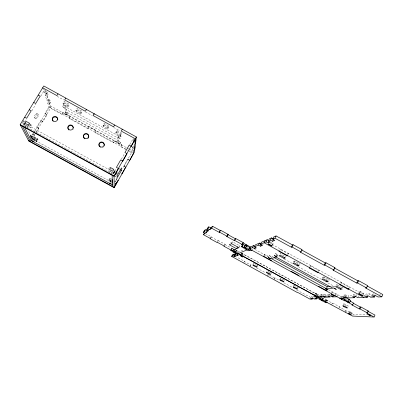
<?xml version="1.0" encoding="UTF-8"?>
<svg xmlns="http://www.w3.org/2000/svg" width="403" height="403" viewBox="0 0 403 403"><rect width="100%" height="100%" fill="white"/><g stroke="black" fill="none" stroke-linecap="round" stroke-linejoin="round"><path stroke-width="0.3" stroke-dasharray="2.02 1.51" d="M114.926 181.874L114.931 180.887M109.52 167.441L108.442 169.315L108.498 170.489L113.868 173.426L114.936 171.567L114.936 170.404L114.16 169.98M116.91 177.295L115.54 176.544L115.545 175.315M115.903 133.479L115.913 132.234L116.956 130.436L121.474 132.925L121.424 134.164L120.396 135.952L115.903 133.479L116.941 131.695L116.956 130.436M117.157 180.337L116.276 179.859L116.281 179.501L117.167 179.985L116.281 179.501M117.726 142.491L117.807 137.917L118.82 136.164L66.011 107.112L64.964 108.855L66.329 114.245L117.726 142.491L118.709 140.778L118.82 136.164M120.396 135.952L120.437 134.723L121.474 132.925M119.59 169.451L119.646 167.895M126.008 149.614L120.673 146.682L121.661 144.546L114.643 140.692L113.676 142.838L94.982 132.567L95.914 130.401L88.872 126.527L87.879 128.209L87.955 128.708L69.185 118.396L69.054 117.867L70.057 116.19L62.984 112.306L61.976 113.984L62.127 114.523L63.13 112.845L62.984 112.306M121.661 144.546L120.673 146.682M334.974 286.377L334.989 286.1M124.905 166.746L124.028 166.268L124.053 165.87L124.839 166.303M124.028 166.268L127.937 159.064L128.522 159.387M132.426 146.475L131.781 152.324L122.275 168.993M133.096 140.435L133.338 138.264M65.362 112.089L67.508 113.308L65.362 112.105L64.344 113.762L65.286 114.593L66.46 115.051L67.487 113.354M66.49 115.021L64.379 113.732M269.249 255.603L271.617 256.782L269.254 255.618L268.519 257.038M120.845 142.627L119.852 144.339L118.658 143.906L117.752 143.125L118.754 141.382L120.855 142.597L119.706 142.244L118.744 141.393M119.872 144.314L117.762 143.095M275.415 253.603L277.874 254.852L275.481 253.568L274.398 255.608M369.153 294.941L369.667 293.852L371.788 295.011L375.349 294.865M370.755 297.192L371.788 295.011M372.422 295.349L373.203 293.691L374.815 294.573M352.897 315.181L353.315 314.3L366.937 314.803M363.259 294.447L363.768 293.379L360.438 291.55L359.607 291.601L358.846 293.203M363.879 297.414L364.634 295.822M365.682 295.087L366.191 294.009L369.667 293.852M345.698 312.36L346.535 310.597L353.315 314.3M355.733 296.512L356.715 294.437M348.857 312.773L349.275 311.892L350.323 311.922L352.041 312.859L351.194 314.632M349.905 312.809L350.323 311.922M359.672 293.157L360.438 291.55M357.743 297.615L358.73 295.54M350.353 314.149L350.983 312.824L352.041 312.859M339.291 307.756L339.709 306.874L332.959 303.187L332.349 303.192L325.533 299.469L325.105 300.346M343.27 304.809L343.709 303.887M347.794 297.933L348.746 295.948L351.844 295.822M345.054 312.34L345.89 310.582L346.535 310.597M353.093 295.606L353.582 294.583L356.091 294.467M339.648 298.195L340.57 296.281L345.834 296.064L343.93 295.021L343.457 296.004M341.27 298.079L341.966 296.638L342.711 297.046M348.741 289.117L349.754 286.996L348.968 287.062L340.721 282.543L340.213 283.596M345.865 296.875L346.817 294.89L348.746 295.948M340.973 283.526L341.482 282.463L340.721 282.543M335.397 295.268L336.092 293.832L333.659 293.958M331.503 304.945L332.349 303.192M332.677 303.766L332.959 303.187M337.034 296.769L337.956 294.85L335.487 294.966M342.61 288.11L343.109 287.072M325.695 300.331L326.123 299.454L322.979 297.736M325.569 301.348L326.203 300.039L326.556 300.028L326.133 300.905M328.798 295.117L329.251 294.19L330.606 294.931M332.833 288.16L333.805 286.155L327.201 282.538M326.334 302.295L326.964 300.986L327.906 300.965L327.06 302.718M334.283 287.122L334.772 286.115M331.357 293.651C331.462 290.105 335.714 294.633 332.057 292.261M336.001 285.601L336.495 284.578L338.248 284.412L337.749 285.445M320.904 295.5L321.342 294.603L323.085 295.555L319.312 295.737M328.848 280.569L329.352 279.536L327.664 279.742M323.05 295.837L323.71 294.477L325.035 295.203M322.375 298.855L322.803 297.978L323.382 297.958L322.526 299.716M315.096 294.104L315.559 293.208L316.96 293.908L316.108 295.711M323.977 277.904L324.48 276.871L328.808 279.244M317.398 295.666L317.826 294.789L330.002 294.15M312.773 297.686L313.398 296.412L311.282 296.507L312.375 297.102M322.335 278.12L322.833 277.093L324.48 276.871M318.174 271.521L318.692 270.468L319.383 270.348L318.864 271.405M297.338 289.112L298.195 287.389M309.887 266.982L310.406 265.925L311.071 265.794L310.547 266.851M293.177 286.986L294.024 285.279M299.641 264.575L300.154 263.542L298.694 263.874L293.837 261.215L293.329 262.237M294.487 262.408L295.263 260.862L298.522 262.65M287.737 254.842L288.266 253.794L288.855 253.618L288.326 254.671M279.788 279.677L280.644 277.974M274.065 279.133L274.619 278.03L275.042 277.954L278.846 280.03M274.206 279.617L275.042 277.954M285.52 257.497L286.039 256.469M266.796 271.506L267.229 270.655M276.372 256.625L277.133 255.129L278.78 256.031M279.697 250.621L280.498 249.039L279.939 249.23L288.266 253.794M276.856 256.857L277.879 254.837M267.265 276.131L268.101 274.473L274.619 278.03M267.95 275.501L268.509 274.393M270.514 274.478L271.375 272.776M272.443 245.351L273.254 243.76L270.841 242.435M270.63 258.726L271.607 256.807M271.793 257.598L272.287 256.63L273.365 256.293M257.265 266.731L257.92 265.451M263.804 255.512L264.746 254.399L269.073 256.766M263.769 256.313L264.746 254.399M271.637 246.087L272.715 243.966L273.254 243.76M249.85 266.635L250.696 264.978L252.147 265.466M250.49 265.98L251.059 264.872M262.418 245.412L263.209 243.87M252.923 265.003L253.794 263.3M243.644 262.952L244.5 261.295L236.289 256.817M252.066 250.238L252.797 248.817M241.326 254.903L242.238 253.134L241.473 252.888M236.093 251.794L237.004 250.036L235.256 249.084L234.717 249.336L233.805 251.084M238.893 247.659L239.845 245.825L232.536 241.825L230.345 243.009L229.403 244.812M231.11 249.588L232.118 248.127L239.024 251.895M231.211 249.87L232.118 248.127M231.78 249.261L232.234 248.389L234.168 249.24L233.256 250.988M232.758 250.888L233.433 249.588L231.71 248.646L232.234 248.389M233.513 250.208L233.967 249.336M234.345 250.837L235.256 249.084M224.713 245.2L225.166 244.329L218.285 240.571L217.076 242.49M231.574 243.659L232.536 241.825M223.947 246.238L225.166 244.329M217.57 241.926L218.285 240.571M210.124 238.697L211.318 236.768L205.983 233.851M210.704 237.926L211.318 236.768M111.43 178.977L109.933 178.156L109.969 179.164L111.032 179.748L110.059 181.824L111.001 182.337M133.232 141.075L134.008 139.72M110.059 181.824L111.032 179.748M110.231 182.211L110.724 181.345L111.349 181.834M111.732 179.627L110.775 181.426M115.54 176.544L116.477 174.907M116.784 174.363L118.034 172.182M114.774 182.136L117.182 177.919M116.276 179.859L117.48 177.748M109.309 172.801L110.387 170.932L110.981 171.436M110.845 173.683L111.923 171.824L111.661 171.779M111.465 182.247L108.986 180.887L108.936 179.894L109.933 178.156M112.749 174.222L116.109 168.353M121.293 159.296L124.603 153.518M129.741 144.541L133.035 138.788M108.986 180.887L109.969 179.164M113.868 173.184L114.936 171.32L115.893 171.844M113.676 142.838L114.643 140.692M117.867 137.206L118.885 135.443M120.049 138.486A1.264 0.262 30.1 0 0 118.553 137.347A1.264 0.262 30.1 0 0 118.275 137.705A1.264 0.262 30.1 0 0 120.049 138.486L121.061 136.728A1.264 0.262 30.2 0 0 119.57 135.584A1.264 0.262 30.2 0 0 119.288 135.947A1.264 0.262 30.2 0 0 121.061 136.728M107.682 128.955L107.626 127.675L108.674 125.882L104.145 123.389L103.097 125.182L103.183 126.482L107.682 128.955L108.719 127.172L108.674 125.882M103.183 126.482L104.226 124.693L104.145 123.389M94.982 132.567L95.914 130.401M87.955 128.708L88.942 127.031L88.872 126.527M80.706 114.114L80.459 112.724L81.522 110.931L76.973 108.427L75.905 110.221L76.187 111.626L80.706 114.114L81.764 112.331L81.522 110.931M76.187 111.626L77.245 109.848L76.973 108.427M66.329 114.245L67.346 112.548L66.011 107.112M69.185 118.396L70.182 116.724L70.057 116.19M64.717 108.075A1.295 0.257 31.1 0 0 63.175 106.881A1.295 0.257 31.1 0 0 62.944 107.263A1.295 0.257 31.1 0 0 64.717 108.075L65.77 106.327A1.29 0.262 31.2 0 0 64.233 105.128A1.29 0.262 31.2 0 0 63.991 105.515A1.29 0.262 31.2 0 0 65.77 106.327M67.911 107.072L67.568 105.631L68.641 103.843L64.082 101.334L63.004 103.123L63.382 104.584L67.911 107.072L68.973 105.294L68.641 103.843M37.419 138.541L38.038 139.871L37.005 141.584L31.983 138.844L31.318 137.504L32.361 135.781L37.419 138.541L35.927 141L36.154 141.468L37.182 139.76L36.96 139.287M37.182 139.76L36.154 141.463L33.293 139.901L33.061 139.433L34.094 137.72L34.326 138.199L37.182 139.76M63.382 104.584L64.45 102.805L64.082 101.334M62.505 106.74L63.558 104.987M30.673 137.942L34.154 132.199M34.467 131.675L50.184 105.732L45.398 90.947L44.31 92.73L46.209 93.778L47.297 91.99L45.398 90.947M31.983 138.844L33.016 137.131L32.361 135.781M36.028 132.159L50.758 107.818L45.005 90.065M31.59 139.488L34.446 134.778L32.653 133.801L30.749 136.939M31.802 139.745L32.321 138.889L28.24 130.653M34.673 135.267L34.446 134.778L32.653 133.801L32.885 134.29L34.673 135.267L35.938 133.176M36.255 132.652L38.784 128.471L38.567 127.968L36.779 126.99L40.844 120.28L42.038 120.935M42.834 121.782L42.627 121.258L40.844 120.28L41.056 120.804L42.834 121.782L46.904 115.046L46.713 114.502L44.935 113.53L48.985 106.84L127.111 149.76M32.92 139.987L34.507 137.398L35.932 138.239M33.293 139.906L34.32 138.199M33.847 141.69L35.932 138.259M24.23 123.263L25.016 124.839L30.462 127.816L31.585 125.968L30.86 124.401L30.074 123.973M49.851 100.055L48.803 101.783L46.975 100.775L48.022 99.052L49.851 100.055L50.597 102.417L49.564 104.125L47.756 103.133L48.793 101.425L50.597 102.417M29.913 136.375L30.699 135.086L32.502 136.073L31.459 137.791L29.656 136.803M30.301 137.146L31.081 135.861L30.699 135.086M25.434 126.93L26.709 125.076M45.151 95.274L46.229 93.506L48.103 94.539L47.03 96.307L45.151 95.274L46.975 100.775M27.006 127.867L28.15 125.998L27.439 125.434M28.548 125.62L29.399 124.225M30.86 124.401L29.726 126.265L30.462 127.816M22.724 122.064L23.576 120.673L25.535 121.741M24.85 124.502L22.9 123.434L24.029 121.585L23.576 120.673M23.057 125.187L26.936 118.84M31.777 110.911L35.912 104.135M40.713 96.282L44.834 89.537M25.253 122.21L24.402 123.6L22.442 122.527L22.9 123.434M23.565 125.383L24.704 123.52M238.919 246.268L239.845 245.825M233.433 249.588L234.269 250.243L233.941 250.399M237.004 250.036L236.455 250.288L234.717 249.336M236.687 251.895L238.057 252.313M237.654 252.485L244.233 249.648M110.392 170.927L110.709 170.998M244.5 261.295L244.158 261.411L250.696 264.978M280.956 253.406L280.08 253.678L284.946 256.343L285.848 256.081M276.055 255.462L277.133 255.129M316.96 293.958L315.529 293.253M35.882 138.269L34.497 137.453M33.449 139.116L34.865 139.987M324.022 299.122L322.652 298.381L324.072 299.091M293.837 261.215L294.784 260.978M27.263 125.65L28.129 126.028M331.437 286.362L333.805 286.155M342.51 287.122L341.316 287.218L336.495 284.578M314.783 294.135L315.337 294.104M317.504 295.621L318.068 295.59L315.881 294.402M363.768 293.379L362.922 293.419L359.607 291.601M343.93 295.021L346.817 294.89M363.038 295.369L364.886 295.293L270.091 243.331M367.148 295.197L368.282 295.152L366.191 294.009M379.601 294.694L380.684 294.648M325.533 299.469L326.123 299.454M345.376 298.905L346.076 298.885L348.212 300.054M324.924 300.069L326.964 300.986M339.709 306.874L339.089 306.869L345.89 310.582M110.85 181.35L111.344 181.557M33.605 139.317L34.809 139.982M247.845 247.548L247.346 247.331M235.745 250.48L236.501 250.868M111.299 171.613L110.87 171.371M112.341 169.734L111.827 169.426M235.987 250.842L235.74 250.701M24.029 121.585L25.49 122.386M29.409 124.779L31.585 125.968M113.863 170.978L114.936 171.567M28.014 125.328L108.583 169.396M113.087 171.859L113.863 172.282L113.868 173.426M254.696 249.311L268.549 256.887M328.405 289.626L342.197 297.167M114.83 173.058L113.863 172.529L114.936 170.655L115.903 171.184M24.12 125.681L112.477 173.99L113.55 172.111L113.575 174.6M114.926 181.098L115.817 181.587M31.081 135.861L32.88 136.844L31.842 138.556L30.492 137.821M33.016 137.131L38.038 139.871M31.318 137.504L36.376 140.269L37.005 141.584M108.936 179.894L111.44 181.259M32.321 138.889L111.46 182.106M241.367 253.039L317.826 294.789M349.275 311.892L350.983 312.824M241.231 253.099L319.503 295.837M211.046 236.959L217.993 240.752M224.859 244.5L231.79 248.283M241.236 253.643L243.996 255.149L243.639 255.29L241.432 254.086M326.203 300.039L327.906 300.965M321.765 298.346L323.342 299.207M256.51 267.849L265.234 272.609M283.732 282.694L292.422 287.44M310.839 297.485L295.742 289.55M46.713 114.507L44.935 113.53L45.131 114.074L46.904 115.046M127.937 159.069L128.814 159.548M127.897 159.477L129.65 160.439M36.658 113.344A2.519 0.584 -61.1 0 1 35.237 116.925A2.519 0.584 -61.1 0 1 34.396 116.366A2.519 0.584 -61.1 0 1 36.658 113.344L38.522 114.366A2.519 0.574 -61.1 0 1 37.101 117.943A2.519 0.574 -61.1 0 1 36.265 117.389A2.519 0.574 -61.1 0 1 38.522 114.366M270.791 242.913L272.715 243.966M310.406 265.925L318.692 270.468M124.053 165.875L124.935 166.353M34.21 117.747L36.074 118.769M322.833 277.093L327.13 279.445M353.582 294.583L355.567 295.671M284.286 259.043L291.989 263.26M298.039 266.574L321.151 279.224M38.567 127.968L36.779 126.99L37 127.494L38.784 128.471M121.076 173.119L121.958 173.602M57.09 96.287L63.795 99.974M85.391 111.868L91.99 115.5M113.565 127.378L120.129 130.995M64.45 102.805L68.973 105.294M77.245 109.848L81.764 112.331M104.226 124.693L108.719 127.172M116.941 131.695L121.424 134.164M63.004 103.123L67.568 105.631M75.905 110.221L80.459 112.724M103.097 125.182L107.626 127.675M115.913 132.234L120.437 134.723M64.964 108.855L117.807 137.917M133.645 148.425L132.295 147.679L133.287 145.941L133.076 147.765L132.093 149.483L133.433 150.218M67.346 112.548L118.709 140.778M50.184 105.732L126.441 147.634M126.97 147.926L128.572 148.808M129.106 149.1L132.839 151.15M127.645 150.057L133.529 153.291M62.127 114.523L49.171 107.405L47.756 103.133M129.207 151.372L132.411 153.13M241.951 252.893L242.228 253.114M25.248 124.618L26.336 126.814M42.673 87.799L44.31 92.73M47.297 91.99L48.103 94.539M298.029 287.148A2.337 0.327 26.9 0 1 297.127 287.168A2.337 0.327 26.9 0 1 294.397 285.712A2.337 0.327 26.9 0 1 294.724 285.384M295.404 285.646A2.337 0.327 26.9 0 1 295.656 285.757M271.234 272.539A2.327 0.332 27.2 0 1 270.312 272.544M269.955 272.393A2.327 0.332 27.2 0 1 267.713 271.159A2.327 0.332 27.2 0 1 267.476 270.62M257.875 265.476A2.327 0.332 27.4 0 1 257.698 265.476M257.401 265.406A2.327 0.332 27.4 0 1 255.396 264.509A2.327 0.332 27.4 0 1 253.87 263.476M254.696 263.476A2.327 0.332 27.4 0 1 254.923 263.567M284.805 280.08A2.332 0.332 27 0 1 284.382 280.085M284.12 280.004A2.332 0.332 27 0 1 281.274 278.584M281.098 278.463A2.332 0.332 27 0 1 280.669 278.08M344.666 304.718A2.539 0.373 26.2 0 0 348.257 306.139A2.539 0.373 26.2 0 0 345.023 304.179A2.539 0.373 26.2 0 0 344.666 304.718"/><path stroke-width="0.6" d="M118.039 180.821L118.049 180.468L114.14 187.33L28.527 140.602M122.285 129.761L122.311 129.222L121.248 131.061L135.307 138.803L134.849 142.556L135.876 140.753M121.414 170.454L121.54 167.88L117.419 175.098L117.369 177.547L121.414 170.454L120.502 169.955M121.938 173.97L125.812 166.837L125.781 167.225M129.65 160.439L133.529 153.291M133.479 153.714L133.877 150.465L134.859 148.742M136.36 136.965L134.436 152.032L114.145 187.662L28.774 141.075L20.15 124.603L43.786 85.97L136.36 136.965L114.074 175.95L114.145 187.662M375.092 295.419L374.311 297.082L372.165 295.903L375.828 295.767L378.004 296.961L381.787 296.84L382.85 294.563L367.193 285.969M374.09 317.03L374.992 315.106L367.612 311.066L368.377 311.086L367.471 313.015L366.705 312.99L374.09 317.03L352.479 316.063L324.682 301.222L325.266 301.212M369.425 315.337L370.654 315.388L368.805 314.375L367.581 314.33L369.425 315.337L369.873 314.385M355.325 296.18L354.595 297.716L352.605 296.628L355.733 296.512L357.743 297.615L367.264 297.308L367.773 296.23M366.488 287.883L367.566 285.601L358.685 280.72L357.804 280.81L334.137 267.819L334.933 267.683L333.825 269.955L333.034 270.086L356.715 283.082L357.597 283.002L366.488 287.883L365.576 287.944L381.787 296.84M349.809 300.93L353.547 302.97L352.63 304.9L351.91 304.9L359.269 308.925L360.181 307.005L360.927 307.01L368.377 311.086M359.269 308.925L360.015 308.935L360.927 307.01M356.715 283.082L357.804 280.81M349.194 299.449L348.766 299.459L350.645 300.487L349.723 302.426L347.839 301.399L348.268 301.389L349.194 299.449L344.973 297.137M357.597 283.002L358.685 280.72M340.459 284.583L339.704 284.654L347.955 289.173L348.459 288.12M339.648 298.195L344.897 298.029L345.366 297.046M340.328 289.268L342.112 289.142L337.251 286.478L335.503 286.629L340.328 289.268L340.822 288.246M330.898 295.933L332.727 296.935L333.407 295.525M326.349 288.674L332.833 288.16L276.12 257.124L271.305 258.57L326.349 288.674L327.296 286.724L330.253 286.468M322.833 296.291L324.596 297.253L325.292 295.822M312.647 297.963L312.098 299.081L310.456 298.19L312.567 298.109L314.224 299.016L316.375 298.945L317.005 297.656M318.884 296.613L318.456 297.495L322.214 297.349L320.471 296.391M326.667 281.793L328.344 281.601L323.473 278.936L321.831 279.143L326.667 281.793L327.165 280.765M249.976 248.661L252.616 247.548L254.555 248.611L256.328 247.89L254.364 246.817L258.469 245.089L260.489 246.198L262.418 245.412L260.373 244.294L266.121 241.876L268.247 243.039L270.388 242.168L268.237 240.989L270.383 240.087L272.569 241.281L274.831 240.359L272.619 239.145L274.901 238.188L291.354 247.215L292.492 244.953L293.137 244.737L302.124 249.669L300.991 251.935L300.311 252.127L324.123 265.194L325.236 262.932L326.002 262.776L334.933 267.683M324.123 265.194L324.883 265.048L326.002 262.776M297.676 265.915L299.127 265.602L294.23 262.922L292.815 263.255L297.676 265.915L298.185 264.897M291.354 247.215L291.999 246.999L293.137 244.737M283.919 258.383L285.264 258.011L280.357 255.326L279.047 255.719L283.919 258.383L284.432 257.366M268.237 240.989L269.34 238.823L271.506 237.891L273.143 238.793M268.247 243.039L269.068 241.437M270.383 240.087L271.506 237.891M272.619 239.145L273.753 236.924L276.055 235.931L292.492 244.953M272.569 241.281L273.405 239.639M274.901 238.188L276.055 235.931M260.373 244.294L261.426 242.238L267.214 239.74L268.806 240.616M260.489 246.198L261.27 244.676M265.159 240.626L264.081 242.732L363.879 297.414M266.121 241.876L267.214 239.74M249.623 250.313L250.611 248.394L249.467 247.764L248.475 249.684L249.623 250.313L248.465 250.787L241.493 246.742L242.485 244.833L243.115 244.535L246.409 246.092L246.817 245.911L249.885 247.588L248.475 249.684M252.616 247.548L253.618 245.603L255.074 246.399M254.364 246.817L255.381 244.843L259.512 243.064L261.023 243.891M254.555 248.611L255.306 247.15M258.469 245.089L259.512 243.064M241.493 246.742L242.117 246.45L244.027 247.492L245.261 245.467M244.268 247.387L245.417 248.016L246.409 246.092M245.417 248.016L246.817 245.911M249.694 248.404L250.429 246.979L253.618 245.603M235.543 252.036L236.093 251.794L234.345 250.837L233.805 251.084L235.543 252.036L236.002 251.16M312.098 299.081L310.028 299.152L298.109 292.654L297.626 292.684L231.599 256.384L232.843 255.855L234.506 256.761L235.805 256.237L234.128 255.321L235.004 253.628L235.876 253.255M234.128 255.321L235.423 254.777L236.087 253.492M234.506 256.761L235.085 255.648M242.989 245.346L241.911 244.757L242.651 243.331M241.911 244.757L243.291 242.666L235.684 238.505L234.319 240.611L226.803 236.501L228.148 234.385L220.527 230.214L219.197 232.34L211.62 228.199L209.726 229.71L207.857 228.692L206.749 229.604L208.598 230.612L206.15 232.566L204.351 231.584L203.324 232.43L205.102 233.402L205.263 233.105M235.423 254.777L237.12 255.704L237.785 254.419M242.117 246.45L243.115 244.535M244.027 247.492L245.024 245.578M234.319 240.611L235.684 238.505M237.16 254.046L233.04 252.122L233.367 251.976L230.803 250.379L231.257 249.512M231.599 256.384L232.46 254.726L233.715 254.187L234.546 254.641M232.843 255.855L233.715 254.187M231.574 243.659L229.403 244.812L236.586 248.732L237.523 246.933M226.803 236.501L228.148 234.385M219.197 232.34L220.527 230.214M325.271 301.212L231.211 249.87L230.884 250.026L223.947 246.238L224.254 246.072L217.368 242.314L217.076 242.49L210.124 238.697L210.396 238.505L203.455 234.717L204.381 232.979M206.749 229.604L207.731 227.766L208.85 226.829L210.719 227.851L212.628 226.305L220.199 230.445M207.857 228.692L208.85 226.829M206.15 232.566L207.107 230.773L208.341 229.775M209.726 229.71L210.719 227.851M211.62 228.199L212.628 226.305M203.324 232.43L204.271 230.657L205.308 229.791L207.107 230.773M204.351 231.584L205.308 229.791M135.247 139.312L131.056 146.642L131.106 146.153L129.187 145.095L124.935 152.52L126.864 153.578L126.824 154.047L122.618 161.407L122.643 160.958L120.709 159.9L116.422 167.396L118.356 168.454L118.346 168.877L114.074 176.348L20.447 125.167M135.63 142.707L134.612 144.486L134.098 148.672L135.091 146.934M114.628 124.99L113.56 126.829L93.022 115.52L94.106 113.686L94.171 114.276M65.775 98.08L64.671 99.909L85.3 111.268L86.388 109.435L86.479 110.039M58.022 93.813L56.914 95.637L42.673 87.799M31.273 140.012L30.326 141.584L22.412 126.24M203.455 234.717L205.102 233.402M251.804 250.726L250.283 249.941L251.825 250.696M332.656 294.925L331.14 294.114L332.697 294.89M243.291 242.666L242.898 242.858L250.429 246.979M230.803 250.379L231.322 250.132L233.256 250.988M236.586 248.732L238.893 247.659L231.448 243.614M343.85 299.57L345.442 300.351L343.84 299.59M249.467 247.764L249.885 247.588M247.21 249.82L236.757 254.212L238.475 255.149L237.12 255.704M263.315 256.464L263.769 256.313L271.345 260.454L270.866 260.59M279.43 251.145L278.876 251.331L287.208 255.895L287.792 255.729M245.613 248.676L247.145 249.507L245.608 248.732M234.526 252.142L235.921 252.872M235.871 252.903L234.526 252.192M239.921 254.152L241.326 254.887M33.802 141.7L32.416 140.833L33.847 141.67M241.306 254.918L239.921 254.202M321.806 300.129L323.226 300.84L321.796 300.164M290.956 271.572L291.495 271.471L299.036 275.592L298.472 275.682M310.023 267.909L309.368 268.035L317.655 272.574L318.345 272.463M109.757 183.063L111.157 183.854L109.742 183.108M318.471 286.619L319.09 286.558L326.596 290.664L325.951 290.709M347.955 289.173L348.741 289.117M335.165 295.747L316.97 296.548L238.259 253.583M324.596 297.253L330.158 297.036L328.349 296.049M332.727 296.935L337.034 296.769M320.853 298.799L318.597 298.875L316.904 297.948L314.698 298.034L316.375 298.945M354.595 297.716L347.794 297.933L345.865 296.875L342.988 296.981L344.897 298.029M374.311 297.082L370.755 297.192L368.639 296.034L365.173 296.16L367.264 297.308M322.526 299.716L320.929 299.172L319.337 299.222L324.077 301.812L326.123 302.729L327.06 302.718L325.357 301.787L325.705 301.782M341.472 299.192L342.162 299.177L341.039 298.563L342.988 298.502L348.268 301.389M346.278 301.424L348.575 302.441L349.723 302.426M345.552 297.877L345.85 298.029M227.801 234.601L235.317 238.712M353.345 303.268L360.181 307.005M245.739 244.656L247.16 245.432M219.519 232.118L227.151 236.289M234.687 240.41L242.299 244.571M352.63 304.9L345.154 300.809L344.454 300.824L249.981 249.175M360.015 308.935L367.471 313.015M245.82 247.835L248.888 249.512M20.15 124.603L114.074 175.95M112.674 185.032L31.283 140.602L24.392 127.01M33.711 102.438L35.671 103.511L40.164 96.151L38.214 95.078M301.439 249.87L325.236 262.932M291.999 246.999L300.991 251.935M324.883 265.048L333.825 269.955M29.238 109.752L31.197 110.825L26.658 118.255L24.694 117.177M273.939 257.532L327.296 286.724M112.14 175.29L112.366 186.357M112.573 179.511L112.639 183.189M268.942 273.315A2.332 0.327 27.2 0 1 269.995 274.438A2.332 0.327 27.2 0 1 266.499 272.574A2.332 0.327 27.2 0 1 268.685 273.174M255.698 266.086A2.327 0.327 27.4 0 1 256.993 267.184A2.327 0.327 27.4 0 1 254.656 266.272M254.404 266.136A2.327 0.327 27.4 0 1 252.968 264.973A2.327 0.327 27.4 0 1 255.316 265.879M73.17 128.889A2.675 2.559 4 0 1 73.044 129.182M68.903 129.993A2.675 2.559 4 0 1 68.661 129.766M68.45 129.514A2.675 2.559 4 0 1 68.273 129.237M68.198 129.096A2.675 2.559 4 0 1 70.006 125.56A2.675 2.559 4 0 1 73.311 127.937M104.165 145.715A2.655 2.564 7.3 0 1 104.065 146.017M103.007 147.221A2.655 2.564 7.3 0 1 102.866 147.302M100.307 147.266A2.655 2.564 7.3 0 1 100.166 147.181M99.445 146.511A2.655 2.564 7.3 0 1 99.35 146.375M99.193 146.093A2.655 2.564 7.3 0 1 102.896 142.813M103.037 142.894A2.655 2.564 7.3 0 1 104.251 145.236M83.552 137.146A2.665 2.559 5.5 0 1 86.166 133.992A2.665 2.559 5.5 0 1 88.715 137.232M88.464 137.826A2.665 2.559 5.5 0 1 88.373 137.962M88.066 138.34A2.665 2.559 5.5 0 1 87.945 138.451M84.978 138.854A2.665 2.559 5.5 0 1 84.832 138.778M84.292 138.39A2.665 2.559 5.5 0 1 84.066 138.153M83.965 138.022A2.665 2.559 5.5 0 1 83.597 137.302M56.576 117.394A2.69 2.559 2.9 0 1 57.755 119.898M53 121.112A2.69 2.559 2.9 0 1 52.581 120.416M52.526 120.265A2.69 2.559 2.9 0 1 56.279 117.233M115.721 183.803L115.716 184.357L116.709 182.07L115.721 183.803M115.792 173.587L115.787 174.232L116.865 171.713L115.792 173.587M327.856 289.959L325.458 288.79L327.856 289.974M333.79 288.145L336.293 289.374L333.81 288.12M268.272 257.522L270.63 258.726L268.272 257.522M274.398 255.608L276.856 256.857L274.408 255.593M110.669 167.653L109.586 169.532L112.694 171.23L113.772 169.351L110.669 167.653M29.419 123.192L28.281 125.061L25.132 123.338L26.271 121.469L29.419 123.192M240.334 255.381L239.987 255.522L242.742 257.023L243.095 256.887L240.334 255.381M268.791 244.032L268.267 244.238L271.637 246.087L272.171 245.88L268.791 244.032M314.688 294.976L316.098 295.721L314.688 294.976M314.481 295.852L313.932 295.878L317.211 297.343L314.481 295.852M359.421 293.696L358.589 293.732L361.909 295.555L362.75 295.52L359.421 293.696M349.482 313.695L348.439 313.66L350.142 314.592L351.194 314.632L349.482 313.695M343.794 306.552A2.539 0.363 26.2 0 0 347.381 307.978A2.539 0.363 26.2 0 0 344.147 306.018A2.539 0.363 26.2 0 0 343.794 306.552M294.039 287.737A2.337 0.322 26.9 0 0 297.338 289.112A2.337 0.322 26.9 0 0 294.402 287.294A2.337 0.322 26.9 0 0 294.039 287.737M280.684 280.453A2.332 0.327 27.1 0 0 283.944 281.803A2.332 0.327 27.1 0 0 280.972 279.964A2.332 0.327 27.1 0 0 280.684 280.453M99.939 146.566A2.665 2.569 7.4 0 0 104.201 144.904A2.665 2.569 7.4 0 0 100.543 142.153A2.665 2.569 7.4 0 0 99.939 146.566M68.984 129.61A2.685 2.569 4.1 0 0 73.175 127.711A2.685 2.569 4.1 0 0 69.336 125.177A2.685 2.569 4.1 0 0 68.984 129.61M53.382 121.056A2.695 2.569 2.9 0 0 57.599 119.162A2.695 2.569 2.9 0 0 53.75 116.623A2.695 2.569 2.9 0 0 53.382 121.056M84.413 138.053A2.675 2.569 5.5 0 0 88.7 136.395A2.675 2.569 5.5 0 0 85.038 133.645A2.675 2.569 5.5 0 0 84.413 138.053"/></g></svg>
